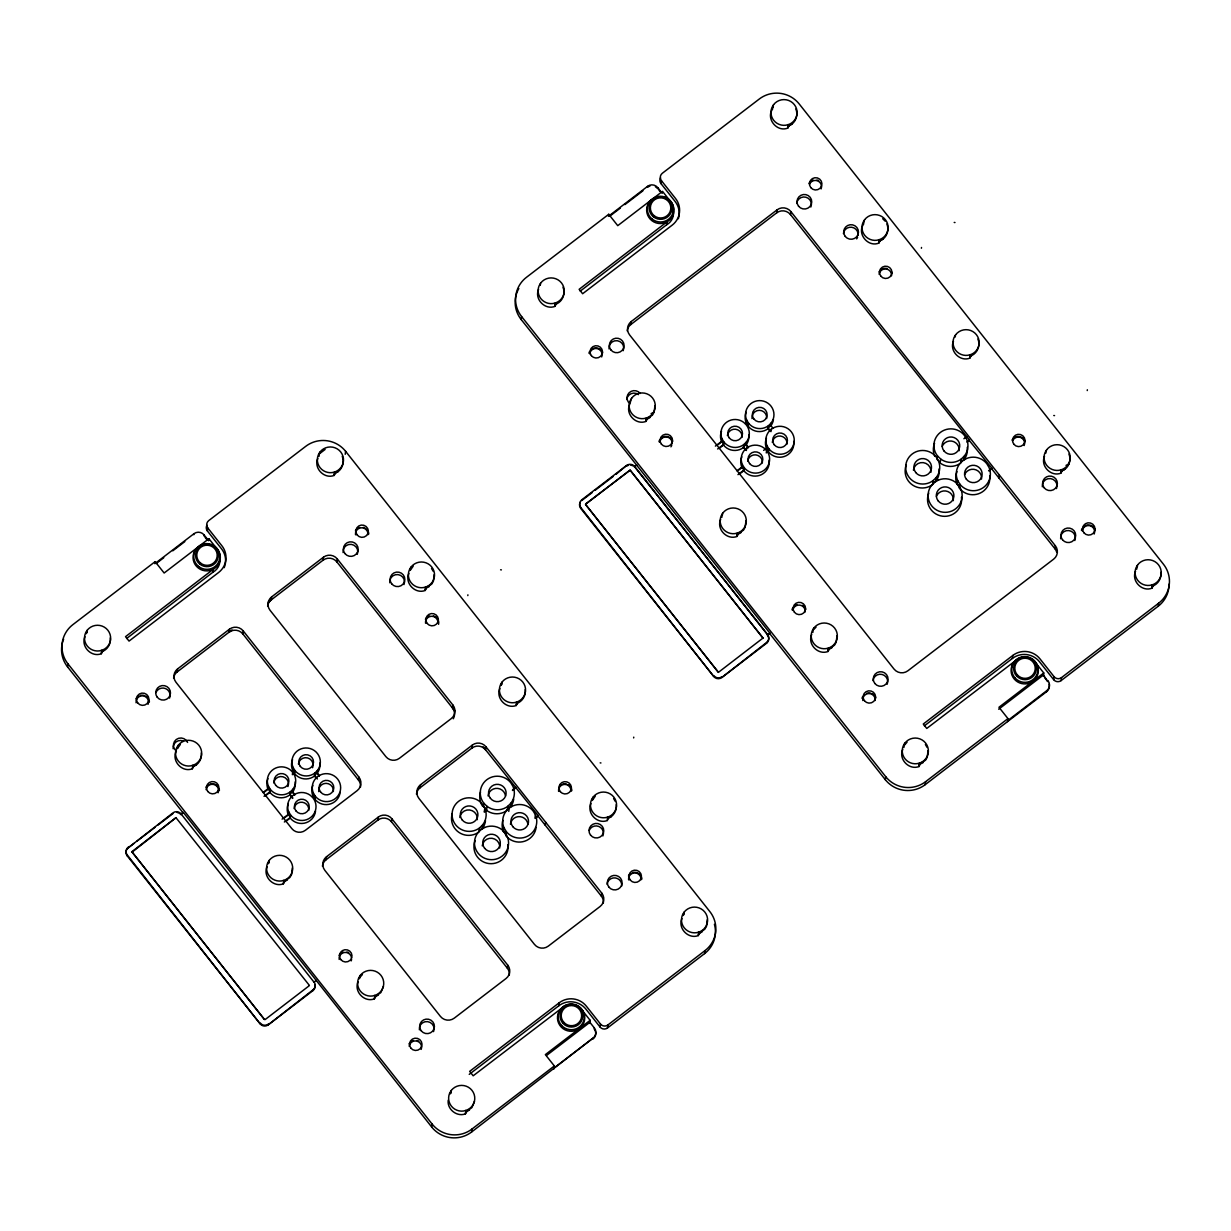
<?xml version="1.0" encoding="UTF-8"?>
<svg xmlns="http://www.w3.org/2000/svg" width="1231" height="1231" viewBox="0 0 1231 1231"><rect width="100%" height="100%" fill="white"/><g stroke="black" fill="none" stroke-linecap="round" stroke-linejoin="round"><path stroke-width="1.5" d="M177.095 812.506A5.693 5.601 7.8 0 1 180.88 814.63L183.127 812.906L67.582 666.91L67.997 663.909A28.436 27.974 7.8 0 1 72.875 624.64L155.152 561.644L164.138 573.015L208.916 538.716L216.317 548.072M86.662 631.164L86.324 633.657L86.924 631.842L86.462 632.657M84.97 636.75C80.569 646.49 91.448 657.677 101.296 653.738L101.773 650.245M155.152 561.644L154.875 563.644L193.975 533.7A7.201 7.094 7.8 0 1 204.084 534.946L208.639 540.701L208.916 538.716M314.921 984.708A5.693 5.601 7.8 0 1 312.951 990.601L268.173 1024.884A5.693 5.601 7.8 0 1 260.187 1023.9L127.147 855.776A5.693 5.601 7.8 0 1 128.116 847.913L173.017 812.829A5.693 5.601 7.8 0 1 180.988 813.829L314.013 982.153L316.244 980.43L183.204 812.306L180.988 813.829M127.147 855.776L127.255 854.976A5.693 5.601 7.8 0 1 128.239 847.113M132.056 852.175L176.079 817.584L131.825 851.744L264.403 1019.437L132.086 851.975M193.836 534.685L193.975 533.7M173.586 678.204A9.663 9.509 7.8 0 1 177.233 671.88L177.633 668.879L229.428 629.226A9.863 9.71 7.8 0 1 243.261 630.949L358.852 777.023A9.863 9.71 7.8 0 1 357.159 790.641L305.38 830.294A9.663 9.509 7.8 0 1 291.809 828.601L175.971 682.236A9.663 9.509 7.8 0 1 177.633 668.879M203.946 535.947L204.084 534.946M177.695 746.186L177.356 748.679L180.342 744.478M224.196 567.66A19.327 19.019 7.8 0 0 221.503 548.795L207.408 530.992L207.824 528.007A5.355 5.278 7.8 0 1 208.731 520.605L305.719 446.345A28.436 27.974 7.8 0 1 345.619 451.315L709.856 911.602A28.236 27.79 7.8 0 1 705.009 950.609L704.594 953.594L607.468 1027.977A5.263 5.17 7.8 0 1 600.082 1027.054L585.941 1009.174A19.327 19.019 7.8 0 0 558.797 1005.789L469.242 1074.371M126.639 638.489L212.978 572.184L213.394 569.199L125.531 636.658L129.04 641.089L218.595 572.507A19.327 19.019 7.8 0 0 221.903 545.81L207.824 528.007M187.589 742.431A7.386 7.278 7.8 0 0 176.248 739.508A7.386 7.278 7.8 0 0 176.356 751.048C171.109 760.789 182.142 772.868 192.328 768.775L192.805 765.282M229.428 629.226L229.012 632.226A9.863 9.71 7.8 0 1 242.861 633.95L358.436 780.008A9.863 9.71 7.8 0 1 360.468 787.178M242.861 633.95L243.261 630.949M271.666 596.881A9.663 9.509 7.8 0 0 270.004 610.222L385.842 756.603A9.663 9.509 7.8 0 0 399.413 758.296L451.192 718.642A9.863 9.71 7.8 0 0 452.885 705.009L337.294 558.951A9.863 9.71 7.8 0 0 323.461 557.212L271.666 596.881L271.266 599.866A9.663 9.509 7.8 0 0 267.619 606.191M264.234 792.133L268.019 789.24L268.435 786.24A14.218 13.987 7.8 0 1 290.054 769.683L292.701 772.252A14.218 13.987 7.8 0 1 292.87 789.286L292.455 792.287L294.717 795.149M265.45 795.795L269.912 792.395L270.312 789.394L268.435 786.24M319.029 456.347L319.506 452.854M268.727 861.223L268.389 863.716L268.989 861.9L268.512 862.716M319.352 776.284L317.075 773.422L317.49 770.437A14.218 13.987 7.8 0 0 307.873 748.079A14.218 13.987 7.8 0 0 293.055 767.39L292.655 770.375A14.218 13.987 7.8 0 1 292.547 759.665M292.701 772.252L292.378 774.653L294.624 772.93L292.732 769.775M292.655 798.411L289.854 794.872L290.27 791.887L292.87 789.286M317.813 458.455C313.413 468.18 324.292 479.367 334.14 475.428L334.617 471.95M268.25 602.174L323.045 560.213L323.461 557.212M284.53 817.799L288.331 814.891L288.746 811.906A14.218 13.987 7.8 0 1 293.07 795.426L296.256 793.58A14.218 13.987 7.8 0 1 310.366 795.349L313.013 797.919A14.218 13.987 7.8 0 1 310.566 817.553A14.218 13.987 7.8 0 1 290.624 815.06L288.746 811.906M260.187 1023.9L127.255 854.976M293.055 767.39L294.948 770.544L294.532 773.53A14.218 13.987 7.8 0 0 314.49 776.022L316.352 778.377M285.761 821.462L290.208 818.046L290.624 815.06M267.035 866.824C262.634 876.549 273.513 887.736 283.361 883.812L283.838 880.319M264.434 1019.237L264.788 1019.545M345.203 454.316L345.619 451.315M268.173 1024.884L313.059 989.801A5.693 5.601 7.8 0 0 314.043 981.953L314.013 982.153M454.839 710.979L336.894 561.936L337.294 558.951M314.49 776.022L314.89 773.022L317.49 770.437M313.366 793.041L315.259 796.195A14.218 13.987 7.8 0 0 334.186 799.396A14.218 13.987 7.8 0 0 338.987 781.1A14.218 13.987 7.8 0 0 320.891 774.73L317.69 776.561A14.218 13.987 7.8 0 0 313.366 793.041L312.951 796.042A14.218 13.987 7.8 0 1 312.859 785.332M315.259 796.195L314.844 799.196A14.218 13.987 7.8 0 0 340.141 792.379M322.414 866.178A9.863 9.71 7.8 0 1 326.123 859.715L326.538 856.73L378.317 817.076A9.663 9.509 7.8 0 1 391.889 818.769L507.726 965.135A9.663 9.509 7.8 0 1 506.064 978.491L454.27 1018.145A9.863 9.71 7.8 0 1 440.436 1016.421L324.846 870.348A9.863 9.71 7.8 0 1 326.538 856.73M309.412 985.585L265.188 1019.53M312.951 990.601L313.059 989.801M316.244 980.43L431.712 1127.042A28.436 27.974 7.8 0 0 471.596 1132.012L593.111 1038.072A7.294 7.186 7.8 0 0 594.373 1027.993L589.88 1022.315L546.595 1055.429M358.436 780.008L358.852 777.023M410.539 567.891L410.2 570.384L413.201 566.183M326.123 859.715L377.917 820.061L378.317 817.076M359.76 976.26L359.544 977.753L362.406 974.552M509.295 975.152A9.663 9.509 7.8 0 0 507.31 968.135L391.473 821.754L391.889 818.769M408.846 573.477C404.445 583.217 415.324 594.404 425.172 590.465L425.649 586.972M358.067 981.861C353.666 991.586 364.53 1002.773 374.378 998.849L374.87 995.356M416.447 794.164A9.863 9.71 7.8 0 1 420.156 787.717L420.571 784.716L472.35 745.063A9.663 9.509 7.8 0 1 485.922 746.755L601.759 893.121A9.663 9.509 7.8 0 1 600.097 906.478L548.303 946.131A9.863 9.71 7.8 0 1 534.469 944.408L418.879 798.35A9.863 9.71 7.8 0 1 420.571 784.716M452.885 705.009L452.485 708.01A9.863 9.71 7.8 0 1 453.3 718.766M580.278 502.217A5.693 5.601 7.8 0 0 580.755 508.418L713.795 676.542A5.693 5.601 7.8 0 0 721.781 677.542L766.559 643.244A5.693 5.601 7.8 0 0 767.529 635.396L769.852 633.088L521.19 319.552L521.59 316.552A28.436 27.974 7.8 0 1 526.483 277.298L608.745 214.286L617.747 225.658L662.509 191.359L669.91 200.715M420.156 787.717L471.95 748.048L472.35 745.063M540.271 283.807L540.055 285.3L540.532 284.484M431.712 1127.042L432.112 1124.041L67.997 663.909M485.922 746.755L485.506 749.741A9.663 9.509 7.8 0 0 471.95 748.048M479.613 827.878A17.065 16.788 7.8 0 1 455.685 824.878A17.065 16.788 7.8 0 1 458.609 801.319A17.065 16.788 7.8 0 1 482.552 804.305L484.814 808.09A17.065 16.788 7.8 0 1 482.737 824.755L479.613 827.878L479.074 831.864A17.065 16.788 7.8 0 1 452.254 813.614M513.696 799.104A17.065 16.788 7.8 0 1 510.403 807.151L510.942 803.151A17.065 16.788 7.8 0 0 513.019 786.501L510.757 782.716A17.065 16.788 7.8 0 0 486.814 779.715A17.065 16.788 7.8 0 0 483.891 803.289L483.429 806.674L486.599 809.752L484.337 811.491L484.814 808.09M501.571 682.913L501.232 685.405L501.833 683.605L501.371 684.421M482.737 824.755L482.183 828.74A17.065 16.788 7.8 0 0 485.491 820.692M538.578 289.393C534.177 299.133 545.041 310.32 554.889 306.381L555.366 302.888M484.26 812.091L486.522 810.352L487.061 806.367L483.891 803.289M450.792 1091.297L450.438 1093.79L451.054 1091.974L450.577 1092.789M499.878 688.514C495.478 698.254 506.356 709.425 516.204 705.501L516.681 702.009M483.152 746.771L538.255 815.691L534.962 818.2L535.423 814.814L533.161 811.029A17.065 16.788 7.8 0 0 513.065 805.828L509.234 808.044A17.065 16.788 7.8 0 0 504.033 827.817L503.494 831.802A17.065 16.788 7.8 0 1 502.879 820.323M448.238 1100.145C446.884 1109.223 456.87 1117.194 465.41 1113.87L465.887 1110.377M510.942 803.151L507.834 806.274L507.28 810.26A17.065 16.788 7.8 0 1 486.522 810.352M508.757 811.429L509.234 808.044M504.033 827.817L506.295 831.602L505.756 835.587A17.065 16.788 7.8 0 0 536.116 827.417M471.596 1132.012L472.012 1129.027L554.35 1065.969L545.364 1054.613L590.141 1020.314L582.74 1010.959M608.745 214.286L608.468 216.287L647.583 186.343A7.201 7.094 7.8 0 1 657.693 187.604L662.247 193.344M507.31 968.135L507.726 965.135M535.977 817.969L538.255 815.691M580.755 508.418L580.863 507.618A5.693 5.601 7.8 0 1 581.832 499.771L626.61 465.472A5.693 5.601 7.8 0 1 634.596 466.472L767.636 634.596A5.693 5.601 7.8 0 1 766.667 642.444L766.559 643.244M581.832 499.771L581.724 500.555L592.173 492.569M763.035 638.027L718.35 672.388L585.679 504.618L718.381 672.188M585.771 503.848L630.087 470.227L762.789 637.796L630.118 470.027L585.433 504.387M545.256 825.247L545.672 822.262M647.583 186.343L647.444 187.343A7.201 7.094 7.8 0 1 649.953 186.096M627.195 330.847A9.663 9.509 7.8 0 1 630.826 324.522L631.241 321.537L777.053 209.87A9.863 9.71 7.8 0 1 790.902 211.594L1055.352 545.779A9.663 9.509 7.8 0 1 1053.69 559.12L907.878 670.787A9.863 9.71 7.8 0 1 894.029 669.064L629.58 334.878A9.663 9.509 7.8 0 1 631.241 321.537M659.785 191.405L657.693 187.604M631.303 398.844L629.949 403.691A7.386 7.278 7.8 0 1 629.118 392.781A7.386 7.278 7.8 0 1 640.212 393.443M678.358 218.749A19.327 19.019 7.8 0 0 675.111 201.453L661.016 183.634L661.416 180.649A5.355 5.278 7.8 0 1 662.34 173.248L759.327 98.988A28.436 27.974 7.8 0 1 799.211 103.958L1163.464 564.244A28.236 27.79 7.8 0 1 1158.602 603.252L1158.202 606.237L1061.076 680.62A5.263 5.17 7.8 0 1 1053.69 679.697L1039.533 661.816A19.327 19.019 7.8 0 0 1012.405 658.431L924.373 725.844M616.054 474.274L626.61 465.472M558.797 1005.789L559.213 1002.788A19.327 19.019 7.8 0 1 586.341 1006.173L600.497 1024.054A5.263 5.17 7.8 0 0 607.883 1024.977L705.009 950.609M580.247 291.132L666.587 224.827L667.002 221.842L579.139 289.316L582.632 293.732L672.188 225.15A19.327 19.019 7.8 0 0 675.511 198.453L661.416 180.649M634.488 467.272L634.596 466.472M553.95 1068.954L554.35 1065.969M592.603 797.95L592.265 800.442L595.25 796.242M629.61 404.43C625.21 414.17 636.073 425.357 645.921 421.417L646.398 417.925M590.911 803.551C586.51 813.276 597.389 824.462 607.237 820.538L607.714 817.045M603.328 903.139A9.663 9.509 7.8 0 0 601.344 896.122L601.759 893.121M590.141 1020.314L589.834 1023.438M594.373 1027.993L594.234 1028.993A7.294 7.186 7.8 0 1 592.973 1039.072M600.082 1027.054L600.497 1024.054M607.468 1027.977L607.883 1024.977M717.827 444.791L721.628 441.883L722.043 438.882A14.218 13.987 7.8 0 1 743.662 422.325L746.309 424.895A14.218 13.987 7.8 0 1 746.463 441.929L746.063 444.93L748.325 447.792M719.058 448.453L723.505 445.037L723.92 442.037L722.043 438.882M773.114 105.497L772.776 107.989L773.376 106.174L772.914 106.989M721.843 517.359L721.981 516.358M722.32 513.866L722.12 515.374L722.597 514.558M773.437 419.356A14.218 13.987 7.8 0 1 770.683 426.064L771.098 423.079A14.218 13.987 7.8 0 0 761.466 400.721A14.218 13.987 7.8 0 0 746.663 420.033L746.248 423.018A14.218 13.987 7.8 0 1 746.155 412.308M745.324 449.884L743.462 447.53L743.863 444.529L746.463 441.929M772.637 108.99C765.559 118.515 776.899 132.517 787.748 128.086L788.225 124.593M738.138 470.442L741.939 467.534L742.339 464.549A14.218 13.987 7.8 0 1 746.663 448.069L749.864 446.222A14.218 13.987 7.8 0 1 763.974 447.992L766.621 450.561A14.218 13.987 7.8 0 1 764.174 470.196A14.218 13.987 7.8 0 1 744.232 467.703L742.339 464.549M630.826 324.522L776.653 212.855L777.053 209.87M713.795 676.542L580.863 507.618M746.663 420.033L748.54 423.187L748.14 426.172A14.218 13.987 7.8 0 0 768.082 428.665L769.96 431.019M746.663 448.069L746.34 450.469L743.539 446.93L746.14 444.329L748.402 447.192M739.369 474.104L743.816 470.704L744.232 467.703M683.636 912.987L683.297 915.479L683.897 913.664L683.436 914.479M720.643 519.467C716.242 529.207 727.106 540.378 736.954 536.454L737.431 532.961M721.781 677.542L766.667 642.444M967.166 442.298L969.443 440.021L790.502 214.579L790.902 211.594M681.943 918.588C677.542 928.312 688.421 939.499 698.269 935.575L698.746 932.082M768.082 428.665L768.498 425.664L771.098 423.079M766.975 445.684L768.852 448.838A14.218 13.987 7.8 0 0 787.794 452.039A14.218 13.987 7.8 0 0 792.595 433.743A14.218 13.987 7.8 0 0 774.499 427.372L771.298 429.204A14.218 13.987 7.8 0 0 766.975 445.684L766.559 448.684A14.218 13.987 7.8 0 1 766.467 437.974M766.282 452.946L766.621 450.561M771.298 429.204L770.975 431.604L768.175 428.065L770.76 425.464L773.037 428.326M768.852 448.838L768.452 451.839A14.218 13.987 7.8 0 0 793.718 441.375M762.728 638.366L762.82 637.596M767.529 635.396L767.636 634.596M864.147 220.534L863.808 223.026M812.875 632.395L813.014 631.395M813.152 630.395L813.352 628.903M863.67 224.027C856.576 233.551 867.932 247.554 878.78 243.107L879.257 239.63M811.675 634.504C807.259 644.228 818.138 655.415 827.986 651.491L828.463 647.998M1049.12 684.144A7.294 7.186 7.8 0 1 1046.581 691.714L925.204 784.655A28.436 27.974 7.8 0 1 885.304 779.685L885.72 776.684L521.59 316.552M933.221 480.521A17.065 16.788 7.8 0 1 909.278 477.536A17.065 16.788 7.8 0 1 912.217 453.977A17.065 16.788 7.8 0 1 936.145 456.963L938.407 460.748A17.065 16.788 7.8 0 1 936.345 477.397L933.221 480.521L932.667 484.506A17.065 16.788 7.8 0 1 906.355 464.887M967.258 447.361A17.065 16.788 7.8 0 1 963.996 459.794L964.55 455.793A17.065 16.788 7.8 0 0 966.627 439.144L964.365 435.359A17.065 16.788 7.8 0 0 940.422 432.373A17.065 16.788 7.8 0 0 937.499 455.932L937.022 459.317L940.207 462.41M955.179 335.571L954.964 337.063L955.441 336.248M936.345 477.397L935.791 481.398A17.065 16.788 7.8 0 0 939.053 468.965M937.499 455.932L940.669 459.009L940.13 463.01A17.065 16.788 7.8 0 0 960.888 462.902L961.426 458.917L964.55 455.793M903.908 747.432L904.385 743.939M953.486 341.156C949.086 350.897 959.949 362.083 969.797 358.144L970.29 354.651M989.678 475.674A17.065 16.788 7.8 0 1 959.349 488.23L959.903 484.245A17.065 16.788 7.8 0 0 989.032 467.457L986.77 463.672A17.065 16.788 7.8 0 0 966.658 458.471L962.827 460.686A17.065 16.788 7.8 0 0 957.641 480.459L957.087 484.445A17.065 16.788 7.8 0 1 956.979 471.596M902.708 749.541C898.291 759.265 909.17 770.452 919.018 766.528L919.495 763.035M925.204 784.655L925.62 781.67L1007.958 718.612L998.972 707.256L1043.75 672.972L1036.348 663.617M989.57 470.611L991.847 468.334L969.366 440.606M998.864 477.89L999.28 474.904M1012.405 658.431L1012.821 655.446A19.327 19.019 7.8 0 1 1039.949 658.831L1054.09 676.711A5.263 5.17 7.8 0 0 1061.476 677.635L1158.602 603.252M1007.543 721.597L1007.958 718.612M1046.212 450.592L1045.858 453.085M1044.519 456.193C1040.118 465.934 1050.982 477.105 1060.83 473.181L1061.307 469.688M1056.644 552.088A9.663 9.509 7.8 0 0 1054.952 548.764L1055.352 545.779M1043.75 672.972L1043.442 676.081M998.68 709.225L1043.473 674.957L1047.827 681.635L1044.534 677.465M1046.581 691.714L1046.719 690.714A7.294 7.186 7.8 0 0 1047.966 680.635M1053.69 679.697L1054.09 676.711M1061.076 680.62L1061.476 677.635M1136.752 569.122L1136.89 568.122M1137.244 565.629L1137.029 567.122L1137.506 566.322M1135.551 571.23C1131.151 580.955 1142.014 592.142 1151.862 588.218L1152.339 584.725M102.481 651.491L102.635 650.645L101.558 651.753C107.359 650.06 111.144 643.813 110.313 637.889M334.278 474.443L335.494 472.335L334.417 473.443L338.263 471.504C342.787 468.011 344.48 461.594 342.249 456.332M283.484 882.812L284.7 880.704L283.622 881.811L289.87 877.488L291.562 874.564L292.378 867.947M374.516 997.849L375.732 995.741L374.655 996.848L380.902 992.525L383.441 986.354M556.089 304.149L556.243 303.288L555.166 304.396C562.152 302.411 565.952 293.886 562.998 287.285M517.389 703.255L517.543 702.393L516.481 703.501C522.267 701.824 526.052 695.577 525.222 689.652M465.549 1112.87L466.764 1110.777L465.687 1111.885L471.935 1107.546L474.474 1101.376M646.198 419.432L652.445 415.093L654.123 412.17L654.954 405.568M787.871 127.085L789.086 124.977L788.009 126.085L791.872 124.146C796.395 120.653 798.088 114.237 795.857 108.99M737.092 535.454L738.308 533.346L737.231 534.454L743.478 530.13L745.155 527.207L745.986 520.605M698.392 934.575L699.608 932.467L698.531 933.575L704.778 929.251L706.471 926.327L707.286 919.711M878.903 242.122L880.119 240.014L879.042 241.122L882.904 239.183C887.413 235.69 889.121 229.274 886.889 224.011M828.124 650.491L829.34 648.383L828.263 649.491L834.51 645.167L836.188 642.243L837.018 635.627M970.997 355.913L971.151 355.051L970.074 356.159C977.06 354.174 980.861 345.649 977.906 339.048M1061.107 471.181L1064.969 469.242C1069.477 465.764 1071.185 459.332 1068.939 454.085M1153.062 585.971L1153.216 585.11L1152.139 586.218C1157.925 584.525 1161.725 578.293 1160.895 572.353M359.421 978.753L360.021 976.937M101.434 652.738L102.635 650.645M101.296 653.738L102.496 651.63M177.495 747.694L177.956 746.878M334.14 475.428L335.355 473.335M192.328 768.775L193.529 766.667M555.027 305.396L556.243 303.288M554.889 306.381L556.104 304.288M425.31 589.464L426.511 587.372L431.696 584.14L433.374 581.232L434.189 574.615M425.172 590.465L426.388 588.356M283.361 883.812L284.561 881.704M787.748 128.086L788.948 125.977M646.06 420.417L647.275 418.325M645.921 421.417L647.137 419.309M516.343 704.501L517.543 702.393M516.204 705.501L517.405 703.393M374.378 998.849L375.593 996.741M878.78 243.107L879.98 241.014M736.954 536.454L738.169 534.346M592.403 799.442L592.865 798.642M607.237 820.538L608.437 818.43M465.41 1113.87L466.626 1111.778M969.936 357.144L971.151 355.051M969.797 358.144L971.013 356.036M827.986 651.491L829.202 649.383M698.269 935.575L699.47 933.467M1060.968 472.181L1062.184 470.073M904.185 745.432L907.047 742.231M1060.83 473.181L1062.045 471.073M919.157 765.528L920.373 763.42L925.543 760.204L927.22 757.28L928.036 750.664M919.018 766.528L920.373 763.42L919.295 764.528L923.158 762.589M1152.001 587.218L1153.216 585.11M1151.862 588.218L1153.078 586.11M467.903 594.835L467.811 595.604M921.511 247.477L921.404 248.247M633.657 737.923L633.75 737.138M1087.25 390.566L1087.342 389.781M426.511 587.372L425.449 588.48L429.296 586.525M319.768 453.531L325.107 449.453M192.59 766.775C198.391 765.097 202.176 758.85 201.345 752.926M479.151 831.264L482.275 828.155M507.357 809.659L510.48 806.551M932.759 483.906L935.868 480.798M960.965 462.302L964.088 459.194M607.499 818.538C613.3 816.845 617.085 810.613 616.254 804.674M813.629 629.58L816.015 627.195M156.245 563.49L163.754 557.72M172.786 550.811L184.819 541.594M609.837 216.133L620.378 208.07M624.886 204.608L642.936 190.79M177.233 671.88L232.028 629.903M128.116 847.913L134.087 843.343M137.072 841.065L154.998 827.34M157.983 825.062L172.909 813.629M595.158 490.277L613.069 476.566M636.812 464.949L634.565 466.672L767.605 634.796L769.852 633.088M263.049 792.502L268.112 788.64L269.989 791.795L264.05 796.334M715.38 446.114L721.705 441.283L723.597 444.437L717.658 448.976M282.099 819.138L288.408 814.291L290.301 817.446L284.361 822M736.954 470.811L742.016 466.949L743.893 470.104L737.954 474.643M763.635 450.377L766.636 448.084L768.529 451.238M963.888 438.744L966.72 436.574M512.558 789.887L515.835 787.363M967.258 441.698L969.443 440.021M512.465 790.487L515.758 787.963M988.57 470.842L991.847 468.334M559.213 1002.788L469.657 1071.37L473.166 1075.802L561.213 1008.558M1012.821 655.446L923.265 724.028L926.758 728.444L1014.806 661.216M554.088 1067.954L593.111 1038.072M1007.681 720.612L1046.719 690.714M788.933 125.839L791.872 124.146M335.324 473.196L338.263 471.504M879.965 240.876L882.904 239.183M647.121 419.171L650.06 417.478M738.154 534.208L741.093 532.515M284.546 881.565L287.485 879.873M1062.03 470.934L1064.969 469.242M829.186 649.245L832.125 647.552M375.578 996.602L378.517 994.91M699.454 933.329L702.393 931.636M466.611 1111.639L469.55 1109.931M954.21 222.442L954.994 222.534M500.602 569.784L501.386 569.891M176.048 817.784L309.181 985.139M1054.552 415.601L1053.767 415.509M600.943 762.958L600.159 762.866M651.122 413.616L654.123 412.17M1066.031 465.38L1069.031 463.933M193.667 765.667L196.452 764.836M608.576 817.43L611.361 816.599M882.719 218.749L885.151 221.118M991.771 468.934L1054.952 548.764M769.775 633.673L885.304 779.685M538.162 816.276L601.344 896.122M205.069 537.362L207.285 540.178M319.429 775.684L317.167 772.822L314.567 775.422L317.367 778.961M294.794 794.549L292.532 791.687L289.931 794.272L292.732 797.811M957.641 480.459L959.903 484.245M957.179 483.845L959.441 487.63M746.34 422.418L748.217 425.572M925.389 744.524L927.128 747.417M613.607 798.534L615.346 801.443M431.542 568.476L433.281 571.369M503.571 831.202L505.833 834.987M313.043 795.441L314.921 798.596M521.19 319.552A28.436 27.974 7.8 0 1 518.836 288.531M925.62 781.67A28.436 27.974 7.8 0 1 885.72 776.684M1169.035 584.125A28.236 27.79 7.8 0 1 1158.202 606.237M651.107 200.145A13.649 13.433 7.8 0 0 650.199 219.118A13.649 13.433 7.8 0 0 669.479 220.087A13.649 13.433 7.8 0 0 670.372 201.115L668.079 199.114A13.649 13.433 7.8 0 0 662.447 196.852M653.584 198.391A13.649 13.433 7.8 0 1 659.401 196.698M672.957 209.316A13.649 13.433 7.8 0 1 666.587 224.827M661.016 183.634A5.355 5.278 7.8 0 1 660.57 177.803M655.415 186.789A7.201 7.094 7.8 0 1 657.554 188.589M1034.64 679.758A13.649 13.433 7.8 0 0 1037.471 665.756L1036.071 663.078A13.649 13.433 7.8 0 0 1031.655 658.939M1032.301 681.682A13.649 13.433 7.8 0 1 1011.974 675.219A13.649 13.433 7.8 0 1 1022.823 657.169M1025.869 657.108A13.649 13.433 7.8 0 1 1028.87 657.708M721.889 676.742A5.693 5.601 7.8 0 1 713.903 675.742M626.502 466.272A5.693 5.601 7.8 0 1 628.487 465.303M630.703 465.149A5.693 5.601 7.8 0 1 632.811 465.841M626.717 399.475A7.386 7.278 7.8 0 1 638.504 394.597M1060.66 538.778A7.386 7.278 7.8 0 1 1068.877 530.561A7.386 7.278 7.8 0 1 1074.832 540.532M857.592 237.214A7.386 7.278 7.8 0 1 856.638 238.876M843.404 233.551A7.386 7.278 7.8 0 1 851.637 227.243A7.386 7.278 7.8 0 1 858.069 235.383M809.506 184.25A6.247 6.155 7.8 0 1 817.646 180.88A6.247 6.155 7.8 0 1 821.108 188.912M879.134 274.298A6.247 6.155 7.8 0 1 886.089 268.958A6.247 6.155 7.8 0 1 891.536 275.852M589.695 353.836A6.247 6.155 7.8 0 1 597.466 348.65A6.247 6.155 7.8 0 1 601.697 356.928M671.726 445.422A6.247 6.155 7.8 0 1 670.91 446.822M659.708 442.314A6.247 6.155 7.8 0 1 666.679 436.974A6.247 6.155 7.8 0 1 672.126 443.868M1012.59 440.867A6.247 6.155 7.8 0 1 1020.714 437.497A6.247 6.155 7.8 0 1 1024.177 445.53M792.764 610.438A6.247 6.155 7.8 0 1 799.719 605.113A6.247 6.155 7.8 0 1 805.166 611.992M862.793 700.531A6.247 6.155 7.8 0 1 868.932 693.545A6.247 6.155 7.8 0 1 875.195 700.485M1082.203 530.915A6.247 6.155 7.8 0 1 1089.974 525.729A6.247 6.155 7.8 0 1 1094.205 534.008M809.013 183.496A7.109 7.001 7.8 0 1 813.229 180.126M816.907 180.034A7.109 7.001 7.8 0 1 818.646 180.68M879.042 271.974A7.109 7.001 7.8 0 1 886.936 268.512M891.336 271.666A7.109 7.001 7.8 0 1 892.106 273.328M1012.082 440.113A7.109 7.001 7.8 0 1 1025.146 441.467M1081.449 530.299A7.109 7.001 7.8 0 1 1082.111 528.591M1083.203 527.114A7.109 7.001 7.8 0 1 1095.175 529.946M658.97 441.698A7.109 7.001 7.8 0 1 659.631 440.006M660.708 438.528A7.109 7.001 7.8 0 1 672.695 441.36M862.039 698.316A7.109 7.001 7.8 0 1 862.7 696.608M866.916 693.238A7.109 7.001 7.8 0 1 870.594 693.145M872.317 693.807A7.109 7.001 7.8 0 1 875.764 697.962M588.941 353.22A7.109 7.001 7.8 0 1 589.603 351.512M592.126 348.881A7.109 7.001 7.8 0 1 602.667 352.866M792.01 609.837A7.109 7.001 7.8 0 1 792.672 608.129M795.195 605.498A7.109 7.001 7.8 0 1 796.888 604.76M802.304 605.313A7.109 7.001 7.8 0 1 805.736 609.483M776.653 212.855A9.863 9.71 7.8 0 1 790.502 214.579M772.299 442.344A7.386 7.278 7.8 0 1 780.531 436.051A7.386 7.278 7.8 0 1 786.978 444.176M752.018 418.586A7.386 7.278 7.8 0 1 759.265 410.323A7.386 7.278 7.8 0 1 766.667 418.525M748.771 434.574A14.218 13.987 7.8 0 1 746.063 444.93M743.462 447.53A14.218 13.987 7.8 0 1 723.505 445.037M721.628 441.883A14.218 13.987 7.8 0 1 721.52 431.173M769.083 460.225A14.218 13.987 7.8 0 1 743.816 470.704M741.939 467.534A14.218 13.987 7.8 0 1 741.831 456.824M743.863 444.529A14.218 13.987 7.8 0 1 723.92 442.037M768.498 425.664A14.218 13.987 7.8 0 1 748.54 423.187M747.679 461.21A7.386 7.278 7.8 0 1 755.911 454.901A7.386 7.278 7.8 0 1 762.343 463.041M727.367 435.543A7.386 7.278 7.8 0 1 735.599 429.25A7.386 7.278 7.8 0 1 742.047 437.374M872.979 680.574A7.386 7.278 7.8 0 1 882.15 674.465A7.386 7.278 7.8 0 1 887.166 684.251M942.207 446.345A8.817 8.679 7.8 0 1 959.118 450.715M936.406 496.262A8.817 8.679 7.8 0 1 953.317 500.648M964.612 474.658A8.817 8.679 7.8 0 1 981.538 479.044M913.417 470.15A8.817 8.679 7.8 0 1 923.235 462.625A8.817 8.679 7.8 0 1 930.913 472.319M934.683 456.132A17.065 16.788 7.8 0 1 934.56 443.283M961.457 497.278A17.065 16.788 7.8 0 1 942.5 516.204A17.065 16.788 7.8 0 1 928.759 493.2M961.426 458.917A17.065 16.788 7.8 0 1 940.669 459.009M796.688 203.33A7.386 7.278 7.8 0 1 805.874 197.206A7.386 7.278 7.8 0 1 810.875 206.993M609.037 348.927A7.386 7.278 7.8 0 1 617.254 340.725A7.386 7.278 7.8 0 1 623.209 350.697M1042.334 486.814A7.386 7.278 7.8 0 1 1050.551 478.597A7.386 7.278 7.8 0 1 1056.506 488.569M409.184 1046.288A6.247 6.155 7.8 0 1 416.955 1041.103A6.247 6.155 7.8 0 1 421.187 1049.381M206.023 787.348A7.109 7.001 7.8 0 1 208.547 784.732M210.239 783.978A7.109 7.001 7.8 0 1 218.333 787.04M219.087 788.702A7.109 7.001 7.8 0 1 219.38 790.517M206.116 789.671A6.247 6.155 7.8 0 1 213.886 784.486A6.247 6.155 7.8 0 1 218.118 792.779M581.032 1027.116A13.649 13.433 7.8 0 0 583.863 1013.098L582.463 1010.42A13.649 13.433 7.8 0 0 563.536 1006.635A13.649 13.433 7.8 0 0 559.766 1025.254A13.649 13.433 7.8 0 0 578.693 1029.039M207.408 530.992A5.355 5.278 7.8 0 1 206.962 525.145M472.012 1129.027A28.436 27.974 7.8 0 1 432.112 1124.041M136.102 702.793A6.247 6.155 7.8 0 1 143.058 695.854A6.247 6.155 7.8 0 1 148.089 704.286M135.995 698.869A7.109 7.001 7.8 0 1 138.518 696.238M140.211 695.5A7.109 7.001 7.8 0 1 143.889 695.407M145.627 696.054A7.109 7.001 7.8 0 1 148.305 698.546M149.059 700.224A7.109 7.001 7.8 0 1 149.366 702.024M339.171 959.411A6.247 6.155 7.8 0 1 344.495 952.471A6.247 6.155 7.8 0 1 351.558 957.733M351.574 959.349A6.247 6.155 7.8 0 1 351.158 960.903M339.079 955.487A7.109 7.001 7.8 0 1 343.28 952.117M346.957 952.009A7.109 7.001 7.8 0 1 348.696 952.671M409.092 1043.965A7.109 7.001 7.8 0 1 410.185 1042.488M411.616 1041.334A7.109 7.001 7.8 0 1 413.308 1040.595M416.986 1040.503A7.109 7.001 7.8 0 1 418.725 1041.164M355.513 534.777A6.247 6.155 7.8 0 1 361.652 527.776A6.247 6.155 7.8 0 1 367.915 534.716M355.42 530.853A7.109 7.001 7.8 0 1 359.621 527.484M363.299 527.391A7.109 7.001 7.8 0 1 365.038 528.037M366.546 529.115A7.109 7.001 7.8 0 1 368.777 534.008M425.541 623.255A6.247 6.155 7.8 0 1 431.681 616.269A6.247 6.155 7.8 0 1 437.944 623.194M628.61 879.873A6.247 6.155 7.8 0 1 634.75 872.887A6.247 6.155 7.8 0 1 641.012 879.811M558.582 791.379A6.247 6.155 7.8 0 1 564.721 784.393A6.247 6.155 7.8 0 1 570.984 791.333M323.045 560.213A9.863 9.71 7.8 0 1 336.894 561.936M377.917 820.061A9.663 9.509 7.8 0 1 391.473 821.754M425.434 619.331A7.109 7.001 7.8 0 1 426.526 617.854M427.957 616.7A7.109 7.001 7.8 0 1 429.65 615.962M433.327 615.869A7.109 7.001 7.8 0 1 438.605 624.302M559.566 785.978A7.109 7.001 7.8 0 1 561.013 784.839M562.69 784.085A7.109 7.001 7.8 0 1 566.368 783.993M568.106 784.655A7.109 7.001 7.8 0 1 571.846 790.625M628.502 875.949A7.109 7.001 7.8 0 1 631.026 873.318M632.719 872.579A7.109 7.001 7.8 0 1 640.812 875.626M641.566 877.303A7.109 7.001 7.8 0 1 641.874 879.103M67.582 666.91A28.436 27.974 7.8 0 1 63.612 639.166M714.411 924.296A28.236 27.79 7.8 0 1 704.594 953.594M197.499 547.487A13.649 13.433 7.8 0 0 196.591 566.46A13.649 13.433 7.8 0 0 215.871 567.445A13.649 13.433 7.8 0 0 216.779 548.472L214.471 546.472A13.649 13.433 7.8 0 0 211.794 545.025M199.976 545.733A13.649 13.433 7.8 0 1 208.855 544.21M219.887 559.643A13.649 13.433 7.8 0 1 212.978 572.184M268.281 1024.1A5.693 5.601 7.8 0 1 260.295 1023.099M173.14 748.74A7.386 7.278 7.8 0 1 183.219 741.016M389.812 582.802A7.386 7.278 7.8 0 1 398.028 574.6A7.386 7.278 7.8 0 1 403.983 584.571M607.037 884.227A7.386 7.278 7.8 0 1 615.269 877.918A7.386 7.278 7.8 0 1 621.701 886.058M318.721 791.61A7.386 7.278 7.8 0 1 325.969 783.347A7.386 7.278 7.8 0 1 333.37 791.533M319.798 763.066A14.218 13.987 7.8 0 1 317.075 773.422M295.178 781.916A14.218 13.987 7.8 0 1 292.455 792.287M289.854 794.872A14.218 13.987 7.8 0 1 269.912 792.395M268.019 789.24A14.218 13.987 7.8 0 1 267.927 778.531M298.394 764.036A7.386 7.278 7.8 0 1 307.581 757.927A7.386 7.278 7.8 0 1 312.582 767.713M315.521 811.244A14.218 13.987 7.8 0 1 290.208 818.046M288.331 814.891A14.218 13.987 7.8 0 1 288.223 804.182M290.27 791.887A14.218 13.987 7.8 0 1 270.312 789.394M314.89 773.022A14.218 13.987 7.8 0 1 294.948 770.544M294.071 808.567A7.386 7.278 7.8 0 1 302.303 802.258A7.386 7.278 7.8 0 1 308.75 810.398M273.759 782.901A7.386 7.278 7.8 0 1 282.945 776.776A7.386 7.278 7.8 0 1 287.946 786.563M419.386 1029.839A7.386 7.278 7.8 0 1 427.603 1021.638A7.386 7.278 7.8 0 1 433.558 1031.609M482.475 806.074A17.065 16.788 7.8 0 1 480.475 792.01M507.834 806.274A17.065 16.788 7.8 0 1 487.061 806.367M535.423 814.814A17.065 16.788 7.8 0 1 506.295 831.602M507.864 844.635A17.065 16.788 7.8 0 1 488.907 863.562A17.065 16.788 7.8 0 1 475.166 840.558M589.187 830.417A7.386 7.278 7.8 0 1 598.805 826.447A7.386 7.278 7.8 0 1 602.898 835.926M343.095 552.581A7.386 7.278 7.8 0 1 351.312 544.379A7.386 7.278 7.8 0 1 357.267 554.35M155.906 692.545A7.386 7.278 7.8 0 1 165.523 688.56A7.386 7.278 7.8 0 1 169.601 698.054M488.03 795.888A8.817 8.679 7.8 0 1 505.495 795.811M482.229 845.82A8.817 8.679 7.8 0 1 492.046 838.296A8.817 8.679 7.8 0 1 499.724 847.99M510.434 824.216A8.817 8.679 7.8 0 1 527.914 824.124M459.825 817.492A8.817 8.679 7.8 0 1 469.642 809.983A8.817 8.679 7.8 0 1 477.305 819.677M87.124 630.349L85.447 633.257A13.079 12.864 7.8 0 0 99.403 650.891L102.681 649.999A13.079 12.864 7.8 0 0 107.866 630.241A13.079 12.864 7.8 0 0 87.124 630.349M319.983 452.039L318.29 454.962A13.079 12.864 7.8 0 0 332.247 472.581L335.54 471.688A13.079 12.864 7.8 0 0 340.725 451.946A13.079 12.864 7.8 0 0 319.983 452.039M178.156 745.37L176.479 748.294A13.079 12.864 7.8 0 0 190.436 765.928L193.713 765.036A13.079 12.864 7.8 0 0 198.899 745.278A13.079 12.864 7.8 0 0 178.156 745.37M540.732 282.992L539.055 285.915A13.079 12.864 7.8 0 0 552.996 303.534L556.289 302.641A13.079 12.864 7.8 0 0 561.474 282.884A13.079 12.864 7.8 0 0 540.732 282.992M411.016 567.076L409.323 569.984A13.079 12.864 7.8 0 0 423.279 587.618L426.572 586.725A13.079 12.864 7.8 0 0 431.758 566.968A13.079 12.864 7.8 0 0 411.016 567.076M269.189 860.407L267.512 863.331A13.079 12.864 7.8 0 0 281.468 880.95L284.746 880.073A13.079 12.864 7.8 0 0 289.931 860.315A13.079 12.864 7.8 0 0 269.189 860.407M773.576 104.681L771.899 107.605A13.079 12.864 7.8 0 0 785.855 125.223L789.133 124.346A13.079 12.864 7.8 0 0 794.318 104.589A13.079 12.864 7.8 0 0 773.576 104.681M631.765 398.028L630.087 400.937A13.079 12.864 7.8 0 0 644.028 418.571L647.321 417.678A13.079 12.864 7.8 0 0 652.507 397.921A13.079 12.864 7.8 0 0 631.765 398.028M502.033 682.097L500.355 685.021A13.079 12.864 7.8 0 0 514.312 702.655L517.589 701.762A13.079 12.864 7.8 0 0 522.775 682.005A13.079 12.864 7.8 0 0 502.033 682.097M360.221 975.444L358.544 978.368A13.079 12.864 7.8 0 0 372.485 995.987L375.778 995.11A13.079 12.864 7.8 0 0 380.964 975.352A13.079 12.864 7.8 0 0 360.221 975.444M864.608 219.718L862.931 222.642A13.079 12.864 7.8 0 0 876.887 240.26L880.165 239.368A13.079 12.864 7.8 0 0 885.351 219.626A13.079 12.864 7.8 0 0 864.608 219.718M722.797 513.05L721.12 515.974A13.079 12.864 7.8 0 0 735.061 533.608L738.354 532.715A13.079 12.864 7.8 0 0 743.539 512.958A13.079 12.864 7.8 0 0 722.797 513.05M593.065 797.134L591.388 800.058A13.079 12.864 7.8 0 0 605.344 817.676L608.622 816.799A13.079 12.864 7.8 0 0 613.807 797.042A13.079 12.864 7.8 0 0 593.065 797.134M451.254 1090.481L449.577 1093.39A13.079 12.864 7.8 0 0 463.518 1111.024L466.811 1110.131A13.079 12.864 7.8 0 0 471.996 1090.374A13.079 12.864 7.8 0 0 451.254 1090.481M955.641 334.755L953.963 337.663A13.079 12.864 7.8 0 0 967.905 355.297L971.197 354.405A13.079 12.864 7.8 0 0 976.383 334.647A13.079 12.864 7.8 0 0 955.641 334.755M813.829 628.087L812.152 631.011A13.079 12.864 7.8 0 0 826.093 648.629L829.386 647.752A13.079 12.864 7.8 0 0 834.572 627.995A13.079 12.864 7.8 0 0 813.829 628.087M684.097 912.171L682.42 915.095A13.079 12.864 7.8 0 0 696.377 932.713L699.654 931.836A13.079 12.864 7.8 0 0 704.84 912.079A13.079 12.864 7.8 0 0 684.097 912.171M1046.673 449.777L1044.996 452.7A13.079 12.864 7.8 0 0 1058.937 470.334L1062.23 469.442A13.079 12.864 7.8 0 0 1067.415 449.684A13.079 12.864 7.8 0 0 1046.673 449.777M904.862 743.124L903.185 746.048A13.079 12.864 7.8 0 0 917.126 763.666L920.419 762.789A13.079 12.864 7.8 0 0 925.604 743.032A13.079 12.864 7.8 0 0 904.862 743.124M1137.706 564.814L1136.028 567.737A13.079 12.864 7.8 0 0 1149.969 585.356L1153.262 584.479A13.079 12.864 7.8 0 0 1158.448 564.721A13.079 12.864 7.8 0 0 1137.706 564.814M938.453 480.075L934.621 482.29A17.065 16.788 7.8 0 0 931.698 505.849A17.065 16.788 7.8 0 0 955.625 508.834A17.065 16.788 7.8 0 0 958.564 485.276L955.379 482.183A17.065 16.788 7.8 0 0 938.453 480.075M484.845 827.432L481.013 829.648A17.065 16.788 7.8 0 0 478.09 853.206A17.065 16.788 7.8 0 0 502.017 856.191A17.065 16.788 7.8 0 0 504.956 832.633L501.771 829.54A17.065 16.788 7.8 0 0 484.845 827.432M652.184 219.072A13.079 12.864 7.8 0 0 673.342 211.209A13.079 12.864 7.8 0 0 655.769 197.068A13.079 12.864 7.8 0 0 652.184 219.072M653.384 216.779A11.371 11.187 7.8 0 0 671.787 209.932A11.371 11.187 7.8 0 0 656.508 197.637A11.371 11.187 7.8 0 0 653.384 216.779M654.138 215.702A10.233 10.079 7.8 0 0 670.695 209.562A10.233 10.079 7.8 0 0 656.939 198.483A10.233 10.079 7.8 0 0 654.138 215.702M1015.19 678.112A13.079 12.864 7.8 0 0 1037.318 673.449A13.079 12.864 7.8 0 0 1022.069 656.892A13.079 12.864 7.8 0 0 1015.19 678.112M1016.591 675.988A11.371 11.187 7.8 0 0 1035.825 671.941A11.371 11.187 7.8 0 0 1022.576 657.539A11.371 11.187 7.8 0 0 1016.591 675.988M1017.452 675.034A10.233 10.079 7.8 0 0 1034.763 671.387A10.233 10.079 7.8 0 0 1022.838 658.431A10.233 10.079 7.8 0 0 1017.452 675.034M661.37 444.114A6.247 6.155 7.8 0 0 672.095 442.683A6.247 6.155 7.8 0 0 665.417 434.251A6.247 6.155 7.8 0 0 661.37 444.114M1013.836 444.222A6.247 6.155 7.8 0 0 1024.561 442.775A6.247 6.155 7.8 0 0 1017.883 434.358A6.247 6.155 7.8 0 0 1013.836 444.222M794.41 612.238A6.247 6.155 7.8 0 0 805.136 610.807A6.247 6.155 7.8 0 0 798.473 602.374A6.247 6.155 7.8 0 0 794.41 612.238M880.78 276.098A6.247 6.155 7.8 0 0 891.506 274.651A6.247 6.155 7.8 0 0 884.843 266.235A6.247 6.155 7.8 0 0 880.78 276.098M810.767 187.604A6.247 6.155 7.8 0 0 821.477 186.173A6.247 6.155 7.8 0 0 814.814 177.741A6.247 6.155 7.8 0 0 810.767 187.604M1083.849 532.715A6.247 6.155 7.8 0 0 1094.574 531.269A6.247 6.155 7.8 0 0 1087.912 522.836A6.247 6.155 7.8 0 0 1083.849 532.715M591.342 355.636A6.247 6.155 7.8 0 0 602.067 354.189A6.247 6.155 7.8 0 0 595.404 345.757A6.247 6.155 7.8 0 0 591.342 355.636M864.439 700.731A6.247 6.155 7.8 0 0 875.164 699.285A6.247 6.155 7.8 0 0 868.501 690.853A6.247 6.155 7.8 0 0 864.439 700.731M1062.491 539.747A7.386 7.278 7.8 0 0 1075.171 538.039A7.386 7.278 7.8 0 0 1067.277 528.084A7.386 7.278 7.8 0 0 1062.491 539.747M845.251 236.429A7.386 7.278 7.8 0 0 857.93 234.721A7.386 7.278 7.8 0 0 850.052 224.765A7.386 7.278 7.8 0 0 845.251 236.429M729.291 437.928A7.386 7.278 7.8 0 0 741.97 436.22A7.386 7.278 7.8 0 0 734.076 426.265A7.386 7.278 7.8 0 0 729.291 437.928M753.926 419.063A7.386 7.278 7.8 0 0 766.59 417.371A7.386 7.278 7.8 0 0 758.711 407.399A7.386 7.278 7.8 0 0 753.926 419.063M774.222 444.73A7.386 7.278 7.8 0 0 786.901 443.022A7.386 7.278 7.8 0 0 779.023 433.066A7.386 7.278 7.8 0 0 774.222 444.73M749.602 463.595A7.386 7.278 7.8 0 0 762.281 461.887A7.386 7.278 7.8 0 0 754.388 451.915A7.386 7.278 7.8 0 0 749.602 463.595M874.826 683.467A7.386 7.278 7.8 0 0 887.505 681.759A7.386 7.278 7.8 0 0 879.611 671.787A7.386 7.278 7.8 0 0 874.826 683.467M943.992 450.961A8.817 8.679 7.8 0 0 959.103 448.93A8.817 8.679 7.8 0 0 949.701 437.051A8.817 8.679 7.8 0 0 943.992 450.961M938.176 500.879A8.817 8.679 7.8 0 0 953.286 498.847A8.817 8.679 7.8 0 0 943.9 486.968A8.817 8.679 7.8 0 0 938.176 500.879M966.397 479.274A8.817 8.679 7.8 0 0 981.507 477.243A8.817 8.679 7.8 0 0 972.105 465.364A8.817 8.679 7.8 0 0 966.397 479.274M915.772 472.566A8.817 8.679 7.8 0 0 930.882 470.519A8.817 8.679 7.8 0 0 921.48 458.64A8.817 8.679 7.8 0 0 915.772 472.566M798.55 206.208A7.386 7.278 7.8 0 0 811.214 204.5A7.386 7.278 7.8 0 0 803.335 194.544A7.386 7.278 7.8 0 0 798.55 206.208M610.884 349.912A7.386 7.278 7.8 0 0 623.548 348.204A7.386 7.278 7.8 0 0 615.669 338.248A7.386 7.278 7.8 0 0 610.884 349.912M1044.165 487.784A7.386 7.278 7.8 0 0 1056.844 486.076A7.386 7.278 7.8 0 0 1048.95 476.12A7.386 7.278 7.8 0 0 1044.165 487.784M561.582 1025.469A13.079 12.864 7.8 0 0 583.709 1020.807A13.079 12.864 7.8 0 0 568.476 1004.25A13.079 12.864 7.8 0 0 561.582 1025.469M562.982 1023.346A11.371 11.187 7.8 0 0 582.217 1019.299A11.371 11.187 7.8 0 0 568.968 1004.896A11.371 11.187 7.8 0 0 562.982 1023.346M563.86 1022.392A10.233 10.079 7.8 0 0 581.17 1018.745A10.233 10.079 7.8 0 0 569.245 1005.789A10.233 10.079 7.8 0 0 563.86 1022.392M410.831 1048.089A6.247 6.155 7.8 0 0 421.556 1046.642A6.247 6.155 7.8 0 0 414.893 1038.21A6.247 6.155 7.8 0 0 410.831 1048.089M357.159 534.962A6.247 6.155 7.8 0 0 367.884 533.531A6.247 6.155 7.8 0 0 361.206 525.098A6.247 6.155 7.8 0 0 357.159 534.962M630.257 880.073A6.247 6.155 7.8 0 0 640.982 878.626A6.247 6.155 7.8 0 0 634.304 870.194A6.247 6.155 7.8 0 0 630.257 880.073M427.188 623.455A6.247 6.155 7.8 0 0 437.913 622.009A6.247 6.155 7.8 0 0 431.235 613.577A6.247 6.155 7.8 0 0 427.188 623.455M207.762 791.471A6.247 6.155 7.8 0 0 218.487 790.025A6.247 6.155 7.8 0 0 211.824 781.608A6.247 6.155 7.8 0 0 207.762 791.471M560.228 791.579A6.247 6.155 7.8 0 0 570.953 790.133A6.247 6.155 7.8 0 0 564.275 781.7A6.247 6.155 7.8 0 0 560.228 791.579M137.749 702.978A6.247 6.155 7.8 0 0 148.474 701.547A6.247 6.155 7.8 0 0 141.796 693.115A6.247 6.155 7.8 0 0 137.749 702.978M340.818 959.595A6.247 6.155 7.8 0 0 351.543 958.149A6.247 6.155 7.8 0 0 344.865 949.732A6.247 6.155 7.8 0 0 340.818 959.595M198.576 566.429A13.079 12.864 7.8 0 0 219.734 558.566A13.079 12.864 7.8 0 0 202.161 544.425A13.079 12.864 7.8 0 0 198.576 566.429M199.791 564.121A11.371 11.187 7.8 0 0 218.179 557.289A11.371 11.187 7.8 0 0 202.915 544.994A11.371 11.187 7.8 0 0 199.791 564.121M200.53 563.059A10.233 10.079 7.8 0 0 217.087 556.904A10.233 10.079 7.8 0 0 203.346 545.841A10.233 10.079 7.8 0 0 200.53 563.059M391.658 583.786A7.386 7.278 7.8 0 0 404.322 582.078A7.386 7.278 7.8 0 0 396.444 572.123A7.386 7.278 7.8 0 0 391.658 583.786M608.883 887.105A7.386 7.278 7.8 0 0 621.563 885.397A7.386 7.278 7.8 0 0 613.684 875.441A7.386 7.278 7.8 0 0 608.883 887.105M275.682 785.286A7.386 7.278 7.8 0 0 288.362 783.578A7.386 7.278 7.8 0 0 280.483 773.607A7.386 7.278 7.8 0 0 275.682 785.286M300.318 766.421A7.386 7.278 7.8 0 0 312.997 764.713A7.386 7.278 7.8 0 0 305.103 754.757A7.386 7.278 7.8 0 0 300.318 766.421M320.629 792.087A7.386 7.278 7.8 0 0 333.293 790.379A7.386 7.278 7.8 0 0 325.415 780.423A7.386 7.278 7.8 0 0 320.629 792.087M295.994 810.937A7.386 7.278 7.8 0 0 308.673 809.244A7.386 7.278 7.8 0 0 300.779 799.273A7.386 7.278 7.8 0 0 295.994 810.937M421.217 1030.809A7.386 7.278 7.8 0 0 433.897 1029.101A7.386 7.278 7.8 0 0 426.018 1019.145A7.386 7.278 7.8 0 0 421.217 1030.809M490.384 798.303A8.817 8.679 7.8 0 0 505.495 796.272A8.817 8.679 7.8 0 0 496.093 784.393A8.817 8.679 7.8 0 0 490.384 798.303M512.788 826.632A8.817 8.679 7.8 0 0 527.899 824.585A8.817 8.679 7.8 0 0 518.497 812.722A8.817 8.679 7.8 0 0 512.788 826.632M484.583 848.236A8.817 8.679 7.8 0 0 499.694 846.189A8.817 8.679 7.8 0 0 490.292 834.31A8.817 8.679 7.8 0 0 484.583 848.236M590.557 835.141A7.386 7.278 7.8 0 0 603.236 833.433A7.386 7.278 7.8 0 0 595.358 823.477A7.386 7.278 7.8 0 0 590.557 835.141M344.942 553.565A7.386 7.278 7.8 0 0 357.621 551.857A7.386 7.278 7.8 0 0 349.727 541.886A7.386 7.278 7.8 0 0 344.942 553.565M157.276 697.269A7.386 7.278 7.8 0 0 169.955 695.561A7.386 7.278 7.8 0 0 162.061 685.605A7.386 7.278 7.8 0 0 157.276 697.269M462.179 819.908A8.817 8.679 7.8 0 0 477.289 817.876A8.817 8.679 7.8 0 0 467.888 805.997A8.817 8.679 7.8 0 0 462.179 819.908"/></g></svg>
